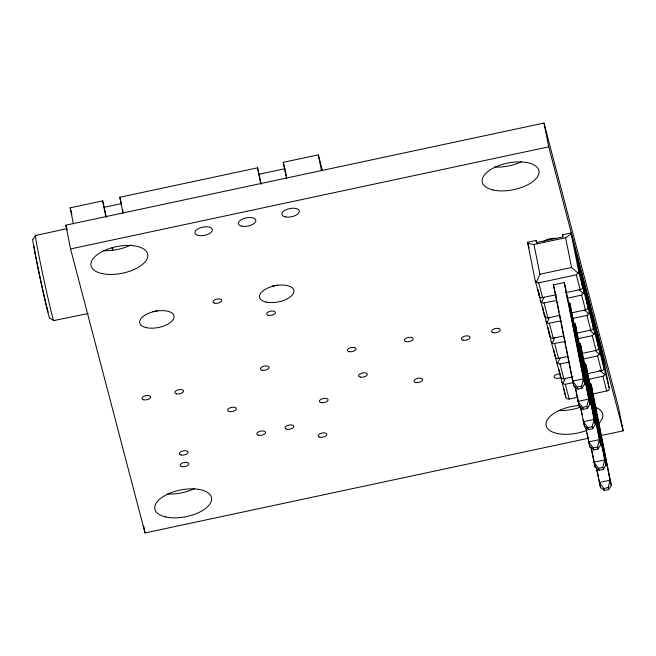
<?xml version="1.0" encoding="UTF-8"?>
<svg xmlns="http://www.w3.org/2000/svg" width="656" height="656" viewBox="0 0 656 656"><rect width="100%" height="100%" fill="white"/><g stroke="black" fill="none" stroke-linecap="round" stroke-linejoin="round"><path stroke-width="0.98" d="M553.246 284.138L572.622 381.103L573.943 386.138L577.821 389.074L582.102 388.155L581.577 386.163L583.405 378.807L564.226 282.834M574.943 386.4L579.264 406.425L583.143 409.36L587.423 408.442L586.899 406.449L588.727 399.094L569.547 303.121M580.265 406.679L584.578 426.712L588.465 429.639L592.745 428.729L592.22 426.736L594.041 419.373L574.869 323.4M585.587 426.966L589.9 446.99L593.787 449.926L598.059 449.016L597.534 447.015L599.363 439.659L580.183 343.687M590.908 447.253L595.222 467.277L599.1 470.213L603.381 469.302L602.856 467.302L604.684 459.946L585.505 363.973M596.222 467.539L600.543 487.564L604.422 490.499L608.702 489.581L608.178 487.588L609.998 480.233L590.621 383.26M536.165 240.432L536.436 242.564L562.799 236.939L562.52 234.799L571.073 232.97L578.715 271.592L578.453 272.921L576.288 274.839L538.732 282.859L536.936 282.539L536.378 282.137L539.913 274.241L533.976 244.491L527.736 243.278L527.604 242.253L536.165 240.432L536.92 243.31M556.895 300.399L542.848 303.08L541.7 302.416L544.054 297.152M561.224 320.899L548.17 323.367L547.022 322.703L549.375 317.438M565.562 341.391L553.492 343.654L552.336 342.99L554.697 337.725M568.9 362.096L560.003 363.998L558.215 363.678L557.657 363.276L560.011 358.012M573.229 382.596L565.324 384.285L563.537 383.965L562.979 383.563L565.333 378.299M576.394 253.257L583.988 292.822L581.601 295.126L566.776 298.291M576.96 333.133L591.917 329.837L592.844 329.369L593.278 327.475L585.718 289.337L581.716 273.544L589.301 313.109L586.923 315.413L572.098 318.578M582.282 353.412L597.239 350.124L598.157 349.656L598.6 347.762L591.04 309.624L587.03 293.831L594.623 333.387L592.245 335.692L577.419 338.857M587.596 373.699L602.552 370.41L603.479 369.935L603.922 368.049L596.353 329.902L592.352 314.117L599.945 353.674L597.567 355.978L582.741 359.144M592.917 393.985L607.874 390.697L608.801 390.222L609.244 388.336L601.675 350.189L597.673 334.396L605.357 373.51L603.946 375.716L602.88 376.265L589.047 379.217M582.102 388.155L584.726 383.834L565.095 285.606M587.423 408.442L590.047 404.121L569.867 303.154M592.745 428.729L595.361 424.407L575.583 325.433M598.059 449.016L600.683 444.694L580.904 345.72M603.381 469.302L606.005 464.973L586.177 365.745M608.702 489.581L611.318 485.26L591.548 386.294M533.976 244.491L565.62 237.734L571.204 233.995M565.333 292.773L580.732 289.46L582.2 288.796L582.594 287.517L575.082 248.763L571.327 233.938M571.638 312.846L586.054 309.747L587.522 309.083L587.915 307.795L580.396 269.05L576.649 254.216M67.002 228.6L35.457 235.561L32.882 239.456A40.262 0.992 77.9 0 0 40.36 279.472A40.262 0.992 77.9 0 0 49.692 318.037L53.587 320.53M73.357 223.778L70.167 207.837L102.689 200.892L106.354 217.243M122.984 213.175L119.802 197.243L257.562 167.821L261.227 184.172M286.418 178.276L283.236 162.344L318.316 154.849L322.424 170.494M104.361 207.288L121.475 203.631L119.802 197.243M259.243 174.209L284.909 168.731L286.303 175.701M588.186 438.306L145.042 532.934L70.569 248.944L65.821 225.172L543.98 123.066L618.452 407.056L623.2 430.828L601.191 435.527M70.569 248.944L548.728 146.837L623.2 430.828M539.913 274.241L571.556 267.484L578.116 273.224M527.736 243.278L535.247 280.875L539.576 296.701L540.462 297.709L542.02 297.726L556.436 294.667M538.789 292.256L540.569 301.161L545.292 317.504L547.342 318.012L559.781 315.38M544.505 314.519L549.761 336.208L550.614 337.791L552.664 338.299L564.111 335.872M549.228 331.838L551.212 341.727L555.534 357.553L556.419 358.561L557.42 358.627L567.456 356.585M554.943 354.101L556.526 362.014L561.249 378.364L563.299 378.865L572.77 376.864M584.726 383.834L583.405 378.807L572.622 381.103L577.305 387.073L581.577 386.163M560.855 377.356L565.718 397.069L566.571 398.643L568.621 399.151L578.092 397.151M590.047 404.121L588.727 399.094L577.944 401.39L582.618 407.36L586.899 406.449M595.361 424.407L594.041 419.373L583.266 421.677L587.94 427.646L592.22 426.736M600.683 444.694L599.363 439.659L588.58 441.964L593.262 447.933L597.534 447.015M606.005 464.973L604.684 459.946L593.901 462.25L598.575 468.22L602.856 467.302M611.318 485.26L609.998 480.233L599.223 482.529L603.897 488.499L608.178 487.588M88.232 313.461L53.858 320.554A43.763 1.074 77.9 0 1 43.534 277.972A43.763 1.074 77.9 0 1 35.727 235.586M536.378 282.137L535.247 280.875M541.7 302.416L540.569 301.161M547.022 322.703L545.89 321.448M552.336 342.99L551.212 341.727M557.657 363.276L556.526 362.014M562.979 383.563L561.848 382.3M579.068 289.681L583.438 293.511M584.381 309.968L588.752 313.789M589.703 330.247L594.074 334.076M595.025 350.534L599.395 354.363M599.617 370.181L604.717 374.65M578.715 271.592L582.594 286.36M584.037 291.879L587.907 306.647M589.359 312.166L593.229 326.926M594.68 332.444L598.551 347.213M599.994 352.731L603.873 367.499M605.316 373.018L609.186 387.786M576.288 274.839L580.158 289.608M581.601 295.126L585.48 309.894M586.923 315.413L590.794 330.173M592.245 335.692L596.115 350.46M597.567 355.978L601.437 370.747M602.88 376.265L606.751 391.033M562.52 234.799L563.02 236.718M565.497 287.599L564.176 282.564L553.393 284.868L554.714 289.903M569.49 302.851L570.81 307.885M574.812 323.137L576.132 328.164M580.134 343.424L581.454 348.451M585.455 363.703L586.767 368.738M590.769 383.99L592.089 389.024M577.305 387.073L577.821 389.074M582.618 407.36L583.143 409.36M587.94 427.646L588.465 429.639M593.262 447.933L593.787 449.926M598.575 468.22L599.1 470.213M603.897 488.499L604.422 490.499M538.732 282.859L542.602 297.627M544.045 303.146L547.924 317.914M549.367 323.433L553.238 338.193M554.689 343.711L558.559 358.479M560.003 363.998L563.881 378.766M565.324 384.285L569.195 399.053M527.604 242.253L529.113 248.017M283.236 162.344L284.909 168.731M70.167 207.837L71.93 214.545M65.821 225.172L67.117 230.117M543.98 123.066L548.728 146.837M565.62 237.734L571.556 267.484M596.944 469.573L598.543 477.568M598.944 479.569L600.543 487.564M591.228 447.285L595.222 467.277M585.906 426.999L586.702 431M587.104 433.001L589.9 446.99M580.585 406.712L582.184 414.715M583.184 419.709L584.578 426.712M575.263 386.433L579.264 406.425M554.968 291.166L556.567 299.161M556.96 301.161L559.158 312.158M559.56 314.158L561.159 322.153M561.561 324.154L563.758 335.15M564.152 337.151L565.751 345.154M566.153 347.147L568.35 358.143M568.752 360.144L570.351 368.147M570.745 370.14L573.943 386.138M564.135 389.156L565.718 397.069M559.019 369.853L560.396 376.782M553.697 349.574L555.083 356.495M547.981 327.311L549.761 336.208M542.66 307.024L544.439 315.93M537.936 289.706L539.125 295.643M318.316 154.849L321.506 170.79M257.562 167.821L260.752 183.762M122.672 209.608L123.066 211.601M112.52 248.124L112.922 250.116M102.689 200.892L105.87 216.833M112.045 247.714L112.635 250.707M143.656 525.997L145.042 532.934M48.159 312.174A35.006 0.861 77.9 0 1 37.22 263.696M37.048 262.818A35.006 0.861 77.9 0 1 34.579 249.813M34.391 248.69A35.006 0.861 77.9 0 1 33.989 246.082M277.242 284.975A9.627 4.535 -11.3 0 1 272.371 286.016M157.448 310.55A9.627 4.535 -11.3 0 1 152.577 311.592M194.709 488.425A28.897 13.612 -11.3 0 1 167.313 494.025M595.574 407.327A28.897 13.612 -11.3 0 1 598.936 423.063M586.997 430.279A28.897 13.612 -11.3 0 1 546.309 426.351A28.897 13.612 -11.3 0 1 578.387 405.531M580.314 407.228A28.897 13.612 -11.3 0 1 558.527 410.492M560.995 377.421A4.444 2.091 -11.3 0 1 554.017 377.052A4.444 2.091 -11.3 0 1 560.076 373.904M521.208 161.893A28.897 13.612 -11.3 0 1 494.698 167.067M130.88 245.008A28.897 13.612 -11.3 0 1 103.476 250.608M544.029 241.203A8.889 4.19 -11.3 0 1 556.329 238.579M241.711 226.14A8.889 4.19 -11.3 0 0 255.783 221.211A8.889 4.19 -11.3 0 0 243.827 218.522A8.889 4.19 -11.3 0 0 241.711 226.14M165.656 516.953A28.897 13.612 -11.3 0 0 211.38 500.954A28.897 13.612 -11.3 0 0 172.544 492.189A28.897 13.612 -11.3 0 0 165.656 516.953M266.065 302.055A17.507 8.241 -11.3 0 0 293.765 292.363A17.507 8.241 -11.3 0 0 270.239 287.057A17.507 8.241 -11.3 0 0 266.065 302.055M262.088 370.222A4.444 2.091 -11.3 0 0 269.116 367.762A4.444 2.091 -11.3 0 0 263.146 366.409A4.444 2.091 -11.3 0 0 262.088 370.222M286.738 429.221A4.444 2.091 -11.3 0 0 293.773 426.753A4.444 2.091 -11.3 0 0 287.795 425.408A4.444 2.091 -11.3 0 0 286.738 429.221M258.48 435.256A4.444 2.091 -11.3 0 0 265.516 432.788A4.444 2.091 -11.3 0 0 259.538 431.443A4.444 2.091 -11.3 0 0 258.48 435.256M176.48 393.854A4.444 2.091 -11.3 0 0 183.508 391.394A4.444 2.091 -11.3 0 0 177.538 390.049A4.444 2.091 -11.3 0 0 176.48 393.854M181.04 455.002A4.444 2.091 -11.3 0 0 188.067 452.542A4.444 2.091 -11.3 0 0 182.097 451.197A4.444 2.091 -11.3 0 0 181.04 455.002M214.684 303.228A4.444 2.091 -11.3 0 0 221.712 300.768A4.444 2.091 -11.3 0 0 215.742 299.415A4.444 2.091 -11.3 0 0 214.684 303.228M415.625 382.415A4.444 2.091 -11.3 0 0 422.661 379.955A4.444 2.091 -11.3 0 0 416.683 378.61A4.444 2.091 -11.3 0 0 415.625 382.415M406.064 341.62A4.444 2.091 -11.3 0 0 413.1 339.152A4.444 2.091 -11.3 0 0 407.122 337.807A4.444 2.091 -11.3 0 0 406.064 341.62M321.071 402.612A4.444 2.091 -11.3 0 0 328.107 400.144A4.444 2.091 -11.3 0 0 322.129 398.799A4.444 2.091 -11.3 0 0 321.071 402.612M493.222 332.641A4.444 2.091 -11.3 0 0 500.257 330.181A4.444 2.091 -11.3 0 0 494.28 328.836A4.444 2.091 -11.3 0 0 493.222 332.641M181.786 466.621A4.444 2.091 -11.3 0 0 188.821 464.161A4.444 2.091 -11.3 0 0 182.844 462.816A4.444 2.091 -11.3 0 0 181.786 466.621M268.345 315.331A4.444 2.091 -11.3 0 0 275.381 312.871A4.444 2.091 -11.3 0 0 269.403 311.518A4.444 2.091 -11.3 0 0 268.345 315.331M360.283 377.102A4.444 2.091 -11.3 0 0 367.319 374.633A4.444 2.091 -11.3 0 0 361.341 373.289A4.444 2.091 -11.3 0 0 360.283 377.102M229.297 411.492A4.444 2.091 -11.3 0 0 236.332 409.032A4.444 2.091 -11.3 0 0 230.363 407.688A4.444 2.091 -11.3 0 0 229.297 411.492M463.062 340.161A4.444 2.091 -11.3 0 0 470.09 337.692A4.444 2.091 -11.3 0 0 464.12 336.348A4.444 2.091 -11.3 0 0 463.062 340.161M319.808 437.15A4.444 2.091 -11.3 0 0 326.844 434.69A4.444 2.091 -11.3 0 0 320.866 433.337A4.444 2.091 -11.3 0 0 319.808 437.15M143.607 399.799A4.444 2.091 -11.3 0 0 150.642 397.339A4.444 2.091 -11.3 0 0 144.664 395.994A4.444 2.091 -11.3 0 0 143.607 399.799M349.025 351.657A4.444 2.091 -11.3 0 0 356.052 349.197A4.444 2.091 -11.3 0 0 350.083 347.844A4.444 2.091 -11.3 0 0 349.025 351.657M146.272 327.639A17.507 8.241 -11.3 0 0 173.963 317.947A17.507 8.241 -11.3 0 0 150.437 312.641A17.507 8.241 -11.3 0 0 146.272 327.639M493.05 189.994A28.897 13.612 -11.3 0 0 538.765 173.988A28.897 13.612 -11.3 0 0 499.929 165.23A28.897 13.612 -11.3 0 0 493.05 189.994M101.828 273.536A28.897 13.612 -11.3 0 0 147.551 257.529A28.897 13.612 -11.3 0 0 108.707 248.772A28.897 13.612 -11.3 0 0 101.828 273.536M285.18 216.857A8.889 4.19 -11.3 0 0 299.251 211.929A8.889 4.19 -11.3 0 0 287.295 209.239A8.889 4.19 -11.3 0 0 285.18 216.857M198.243 235.422A8.889 4.19 -11.3 0 0 212.314 230.494A8.889 4.19 -11.3 0 0 200.359 227.804A8.889 4.19 -11.3 0 0 198.243 235.422"/></g></svg>
